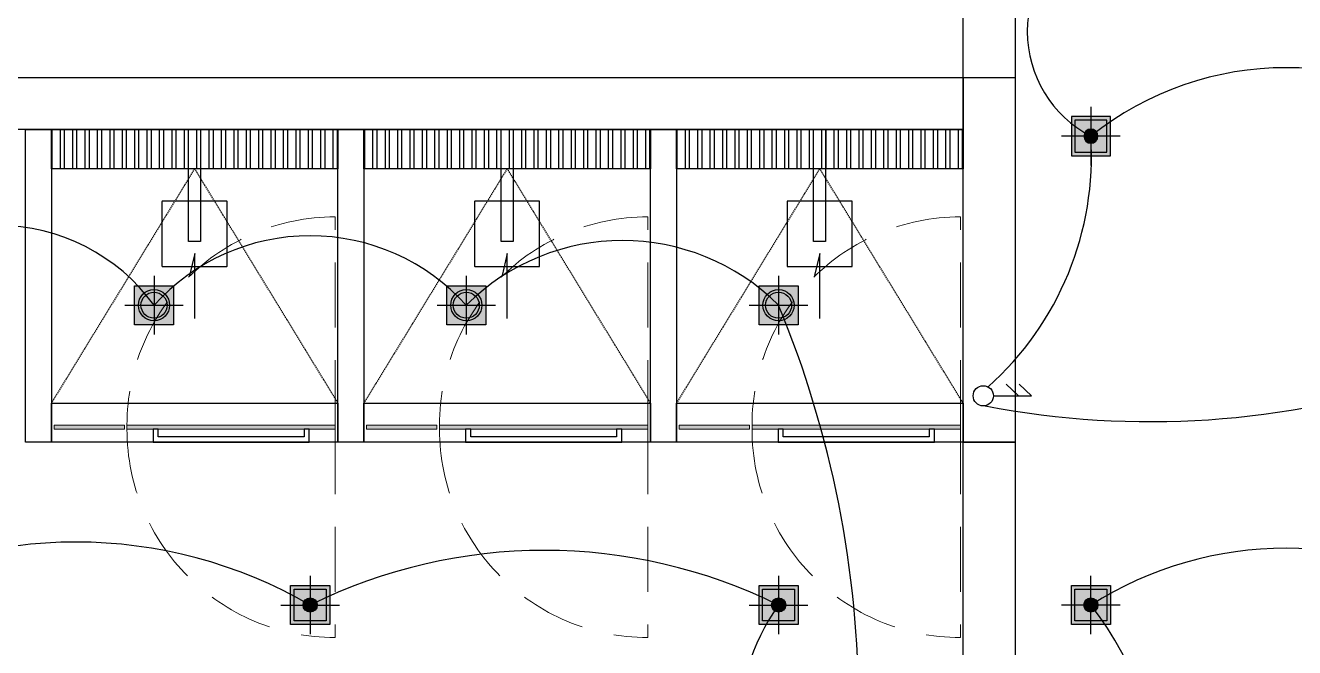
# Model space of a CAD drawing. Header units: millimetres. Extents: x 31778 to 54642, y 18502 to 28743.
# Drawn here: x 38211.7 to 38699, y 20043.1 to 20282 of the extents above; entities that cross this region are included whole.
import ezdxf

# ---------------------------------------------------------------- set-up
doc = ezdxf.new("R2010")
doc.units = ezdxf.units.MM
doc.linetypes.add('PROJECTION', pattern=[0.375, 0.25, -0.125])
doc.layers.add('A-DIVR-255', color=7, linetype='Continuous', lineweight=5, true_color=0xffffff)
doc.layers.add('A-SECN-MEN-CO', color=141, linetype='Continuous', lineweight=9)
doc.layers.add('A-SECN-MEN-PR', color=145, linetype='PROJECTION', lineweight=5)
doc.layers.add('CIRCUITS ECLAIRAGE', color=1, linetype='Continuous')
doc.layers.add('Plan Archi', color=8, linetype='Continuous')

# ---------------------------------------------------------------- blocks, each defined once
blk = doc.blocks.new('A$Ca9ddb2d8')
at = {"color": 252}
blk.add_lwpolyline([(-0.3, 0), (-0.3, -0.05), (0.3, -0.05), (0.3, 0), (0.28, 0), (0.28, -0.03), (-0.28, -0.03), (-0.28, 0)], close=True, dxfattribs=at)
blk = doc.blocks.new('A$C823a6998')
at = {"layer": 'A-DIVR-255'}
h = blk.add_hatch(color=252, dxfattribs=at)
h.dxf.hatch_style = 1
h.paths.add_polyline_path([(-0.82, 0.05), (-1.09, 0.05), (-1.09, 0.065), (-0.82, 0.065)])
h = blk.add_hatch(color=252, dxfattribs=at)
h.dxf.hatch_style = 1
h.paths.add_polyline_path([(-0.01, 0.065), (-0.81, 0.065), (-0.81, 0.05), (-0.01, 0.05)])
at = {"layer": 'A-SECN-MEN-CO', "color": 252}
for points in [[(-0.82, 0.05), (-1.09, 0.05), (-1.09, 0.065), (-0.82, 0.065)], [(-0.01, 0.065), (-0.81, 0.065), (-0.81, 0.05), (-0.01, 0.05)]]:
    blk.add_lwpolyline(points, close=True, dxfattribs=at)
at = {"layer": 'A-SECN-MEN-PR', "color": 252}
for points in [[(-0.01, 0.065), (-0.01, 0.865)], [(-0.01, 0.05), (-0.01, -0.75)]]:
    blk.add_lwpolyline(points, dxfattribs=at)
for centre, start, end in [((-0.01, 0.065), 90, 180), ((-0.01, 0.05), 180, 270)]:
    blk.add_arc(centre, 0.8, start, end, dxfattribs=at)
blk = doc.blocks.new('*U170')
at = {"color": 252}
blk.add_lwpolyline([(0.275, -0.0235), (0.275, -0.1245, 0.414214), (0.276, -0.1255), (0.524, -0.1255, 0.414214), (0.525, -0.1245), (0.525, 0.1235, 0.414214), (0.524, 0.1245), (0.276, 0.1245, 0.414214), (0.275, 0.1235), (0.275, 0.0225)], format="xyb", close=True, dxfattribs=at)
blk.add_lwpolyline([(0, 0.0225), (0.43, 0.0225), (0.43, -0.0235), (0, -0.0235)], close=True, dxfattribs=at)
blk = doc.blocks.new('SPOT-NORMAL')
at = {"true_color": 0xffffff}
h = blk.add_hatch(color=7, dxfattribs=at)
h.dxf.hatch_style = 1
h.paths.add_polyline_path([(-0.075, 0.075), (0.075, 0.075), (0.075, -0.075), (-0.075, -0.075)])
h = blk.add_hatch(color=256)
h.dxf.hatch_style = 1
edge = h.paths.add_edge_path()
edge.add_arc((0, 0), 0.0273, 0, 360)
for points in [[(0, 0.1125), (0, -0.1125)], [(-0.1125, 0), (0.1125, 0)]]:
    blk.add_lwpolyline(points)
at = {"flags": 128}
for points in [[(-0.075, 0.075), (0.075, 0.075), (0.075, -0.075), (-0.075, -0.075)], [(-0.0614, 0.0614), (0.0614, 0.0614), (0.0614, -0.0614), (-0.0614, -0.0614)]]:
    blk.add_lwpolyline(points, close=True, dxfattribs=at)
blk.add_circle((0, 0), 0.0273)
blk = doc.blocks.new('SPOT-ETANCHE')
at = {"true_color": 0xffffff}
h = blk.add_hatch(color=7, dxfattribs=at)
h.dxf.hatch_style = 1
h.paths.add_polyline_path([(-0.075, 0.075), (0.075, 0.075), (0.075, -0.075), (-0.075, -0.075)])
h = blk.add_hatch(color=256)
h.dxf.hatch_style = 1
edge = h.paths.add_edge_path()
edge.add_arc((0, 0), 0.05, 0, 360)
for points in [[(0, 0.1125), (0, -0.1125)], [(-0.1125, 0), (0.1125, 0)]]:
    blk.add_lwpolyline(points)
blk.add_lwpolyline([(-0.075, 0.075), (0.075, 0.075), (0.075, -0.075), (-0.075, -0.075)], close=True)
for radius in [0.06, 0.05]:
    blk.add_circle((0, 0), radius)
blk = doc.blocks.new('interrupteur double allumage')
at = {"color": 3}
for p, q in [((0, -22224), (-14057, -37194)), ((0, -68763), (0, -22224)), ((0, -38373), (-14057, -53343))]:
    blk.add_line(p, q, dxfattribs=at)
blk.add_circle((0, -81109), 12347, dxfattribs=at)

msp = doc.modelspace()

# ---------------------------------------------------------------- hatches: boundary and pattern name
at = {"layer": 'Plan Archi'}
h = msp.add_hatch(dxfattribs=at)
h.set_pattern_fill('ANSI32', color=256, scale=0.5, angle=45)
h.set_pattern_definition([(90, (-120723.3315, 15431.5013), (-4.7625, 0), []), (90, (-120721.744, 15433.089), (-4.7625, 0), [])])
h.paths.add_polyline_path([(38221.669, 20241.992), (38331.669, 20241.992), (38331.669, 20226.992), (38221.669, 20226.992)])
h = msp.add_hatch(dxfattribs=at)
h.set_pattern_fill('ANSI32', color=256, scale=0.5, angle=45)
h.set_pattern_definition([(90, (-120603.3315, 15431.5013), (-4.7625, 0), []), (90, (-120601.744, 15433.089), (-4.7625, 0), [])])
h.paths.add_polyline_path([(38341.669, 20241.992), (38451.669, 20241.992), (38451.669, 20226.992), (38341.669, 20226.992)])
h = msp.add_hatch(dxfattribs=at)
h.set_pattern_fill('ANSI32', color=256, scale=0.5, angle=45)
h.set_pattern_definition([(90, (-120483.3315, 15431.5013), (-4.7625, 0), []), (90, (-120481.744, 15433.089), (-4.7625, 0), [])])
h.paths.add_polyline_path([(38461.669, 20241.992), (38571.669, 20241.992), (38571.669, 20226.992), (38461.669, 20226.992)])

# ---------------------------------------------------------------- linework, layer by layer
at = {"layer": 'CIRCUITS ECLAIRAGE', "color": 6}
for centre, radius, start, end in [((38641.657, 20279.68), 45.297, 117.46848, 242.53152), ((38695.702, 20145.832), 119.949, 51.33554, 128.66446), ((38643.575, 20462.901), 333.023, 259.02619, 317.86666), ((38502.011, 20231.946), 118.992, 311.77944, 3.63493), ((38201.102, 20131.161), 74.019, 35.90903, 144.09097), ((38321.005, 20120.562), 80.693, 42.01594, 137.98408), ((38440.908, 20114.571), 84.82, 45.0243, 134.9757), ((38126.375, 20019.708), 405.243, 337.53282, 22.46718), ((38231.078, 19904.23), 179.394, 59.91527, 120.08473), ((38410.932, 19877.161), 203.271, 63.74277, 116.25723), ((38695.702, 19941.551), 139.706, 57.56079, 122.43921), ((38571.683, 20009.498), 86.671, 144.80035, 215.19965), ((38513.405, 19976.236), 135.837, 325.80423, 37.78198)]:
    msp.add_arc(centre, radius, start, end, dxfattribs=at)
at = {"layer": 'Plan Archi'}
for p, q in [((37991.635, 20261.992), (38571.669, 20261.992)), ((38571.669, 20261.992), (38591.67, 20261.992)), ((38571.669, 20121.992), (38571.669, 20261.992)), ((38571.669, 20261.992), (38571.669, 20241.992)), ((38591.67, 20261.992), (38591.67, 20121.992)), ((38571.669, 20241.992), (37991.635, 20241.992)), ((38211.669, 20241.992), (38221.669, 20241.992)), ((38211.669, 20121.992), (38211.669, 20241.992)), ((38221.669, 20241.992), (38221.669, 20121.992)), ((38331.669, 20241.992), (38341.669, 20241.992)), ((38331.669, 20121.992), (38331.669, 20241.992)), ((38341.669, 20241.992), (38341.669, 20121.992)), ((38451.669, 20241.992), (38461.669, 20241.992)), ((38451.669, 20121.992), (38451.669, 20241.992)), ((38461.669, 20241.992), (38461.669, 20121.992)), ((38221.669, 20121.992), (38211.669, 20121.992)), ((38341.669, 20121.992), (38331.669, 20121.992)), ((38461.669, 20121.992), (38451.669, 20121.992)), ((38591.67, 20121.992), (38571.669, 20121.992)), ((38571.669, 20121.992), (38591.669, 20121.992)), ((38571.669, 19987.168), (38571.669, 20121.992)), ((38591.669, 20121.992), (38591.669, 19987.168))]:
    msp.add_line(p, q, dxfattribs=at)
for points in [[(38571.669, 20411.574), (38711.669, 20411.574), (38711.669, 20401.574), (38591.67, 20401.574), (38591.67, 20121.992), (38571.669, 20121.992)], [(38221.669, 20241.992), (38331.669, 20241.992), (38331.669, 20226.992), (38221.669, 20226.992)], [(38341.669, 20241.992), (38451.669, 20241.992), (38451.669, 20226.992), (38341.669, 20226.992)], [(38461.669, 20241.992), (38571.669, 20241.992), (38571.669, 20226.992), (38461.669, 20226.992)], [(38221.669, 20136.992), (38331.669, 20136.992), (38331.669, 20121.992), (38221.669, 20121.992)], [(38341.669, 20136.992), (38451.669, 20136.992), (38451.669, 20121.992), (38341.669, 20121.992)], [(38461.669, 20136.992), (38571.669, 20136.992), (38571.669, 20121.992), (38461.669, 20121.992)], [(38571.669, 20121.992), (38591.67, 20121.992), (38591.67, 19987.168), (38571.669, 19987.168)]]:
    msp.add_lwpolyline(points, close=True, dxfattribs=at)
at = {"layer": 'Plan Archi', "linetype": 'PROJECTION'}
for points in [[(38276.669, 20226.992), (38221.669, 20136.992), (38331.669, 20136.992)], [(38396.669, 20226.992), (38341.669, 20136.992), (38451.669, 20136.992)], [(38516.669, 20226.992), (38461.669, 20136.992), (38571.669, 20136.992)]]:
    msp.add_lwpolyline(points, close=True, dxfattribs=at)
at = {"layer": 'Plan Archi'}
for points in [[(38276.669, 20169.492), (38276.669, 20194.492), (38274.708, 20185.987)], [(38396.669, 20169.492), (38396.669, 20194.492), (38394.708, 20185.987)], [(38516.669, 20169.492), (38516.669, 20194.492), (38514.708, 20185.987)]]:
    msp.add_lwpolyline(points, dxfattribs=at)

# ---------------------------------------------------------------- block references
at = {"layer": 'CIRCUITS ECLAIRAGE', "yscale": 99.91905715994717, "zscale": 99.91905715994717}
for name, p, xscale in [('SPOT-NORMAL', (38620.763, 20239.49), -99.91905715994717), ('SPOT-ETANCHE', (38261.054, 20174.573), 99.91905715994717), ('SPOT-ETANCHE', (38380.957, 20174.573), 99.91905715994717), ('SPOT-ETANCHE', (38500.86, 20174.573), 99.91905715994717), ('SPOT-NORMAL', (38321.005, 20059.458), 99.91905715994717), ('SPOT-NORMAL', (38500.86, 20059.458), 99.91905715994717)]:
    msp.add_blockref(name, p, dxfattribs=dict(at, xscale=xscale))
at = {"layer": 'CIRCUITS ECLAIRAGE'}
for name, p, xscale, yscale, zscale, rotation in [('interrupteur double allumage', (38604.997, 20139.787), 0.000315, 0.000315, 0.000315, 270), ('SPOT-NORMAL', (38620.763, 20059.458), 99.91905715994717, 99.91905715994717, 99.91905715994717, 180)]:
    msp.add_blockref(name, p, dxfattribs=dict(at, xscale=xscale, yscale=yscale, zscale=zscale, rotation=rotation))
at = {"layer": 'Plan Archi', "xscale": 100, "yscale": 100, "zscale": 100, "rotation": 270}
for p in [(38276.669, 20241.992), (38396.669, 20241.992), (38516.669, 20241.992)]:
    msp.add_blockref('*U170', p, dxfattribs=at)
at = {"layer": 'Plan Archi', "xscale": 100, "yscale": 100, "zscale": 100}
for name, p in [('A$C823a6998', (38331.669, 20121.992)), ('A$C823a6998', (38451.669, 20121.992)), ('A$C823a6998', (38571.669, 20121.992)), ('A$Ca9ddb2d8', (38290.669, 20126.992)), ('A$Ca9ddb2d8', (38410.669, 20126.992)), ('A$Ca9ddb2d8', (38530.669, 20126.992))]:
    msp.add_blockref(name, p, dxfattribs=at)

doc.saveas('drawing.dxf')
